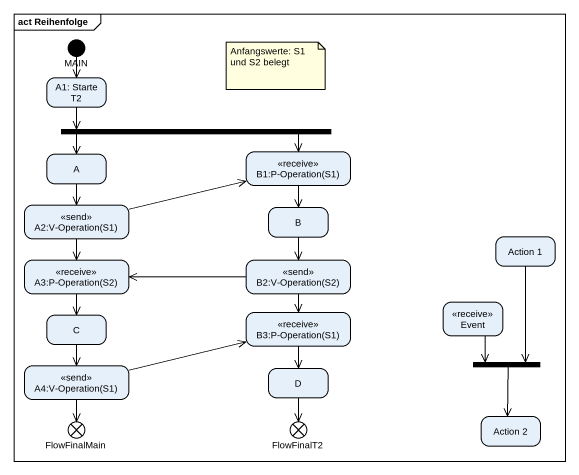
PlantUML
@startuml
mainframe act Reihenfolge
hide empty description
state "A1: Starte T2" as A1_Starte_T2
state MAIN <<start>>
state A
state fork1 <<fork>>
state "B1:P-Operation(S1)" as B1_P_Operation_S1 <<receive>>
state "A2:V-Operation(S1)" as A2_V_Operation_S1 <<send>>
state B
state "A3:P-Operation(S2)" as A3_P_Operation_S2 <<receive>>
state "B2:V-Operation(S2)" as B2_V_Operation_S2 <<send>>
state "Action 1" as Action_1
state Event <<receive>>
state C
state "B3:P-Operation(S1)" as B3_P_Operation_S1 <<receive>>
state "A4:V-Operation(S1)" as A4_V_Operation_S1 <<send>>
state D
state fork2 <<join>>
state FlowFinalMain <<end>>
state FlowFinalT2 <<end>>
state "Action 2" as Action_2
A1_Starte_T2 -right-> fork1
MAIN --> A1_Starte_T2
A --> A2_V_Operation_S1
fork1 -left-> A
fork1 -right-> B1_P_Operation_S1
B1_P_Operation_S1 --> B
A2_V_Operation_S1 -right-> B1_P_Operation_S1
A2_V_Operation_S1 --> A3_P_Operation_S2
B --> B2_V_Operation_S2
A3_P_Operation_S2 --> C
B2_V_Operation_S2 -left-> A3_P_Operation_S2
B2_V_Operation_S2 --> B3_P_Operation_S1
Action_1 --> fork2
Event --> fork2
C --> A4_V_Operation_S1
B3_P_Operation_S1 --> D
A4_V_Operation_S1 -right-> B3_P_Operation_S1
A4_V_Operation_S1 --> FlowFinalMain
D --> FlowFinalT2
fork2 --> Action_2
note as N1
  Anfangswerte: S1 und S2 belegt
end note
@enduml
